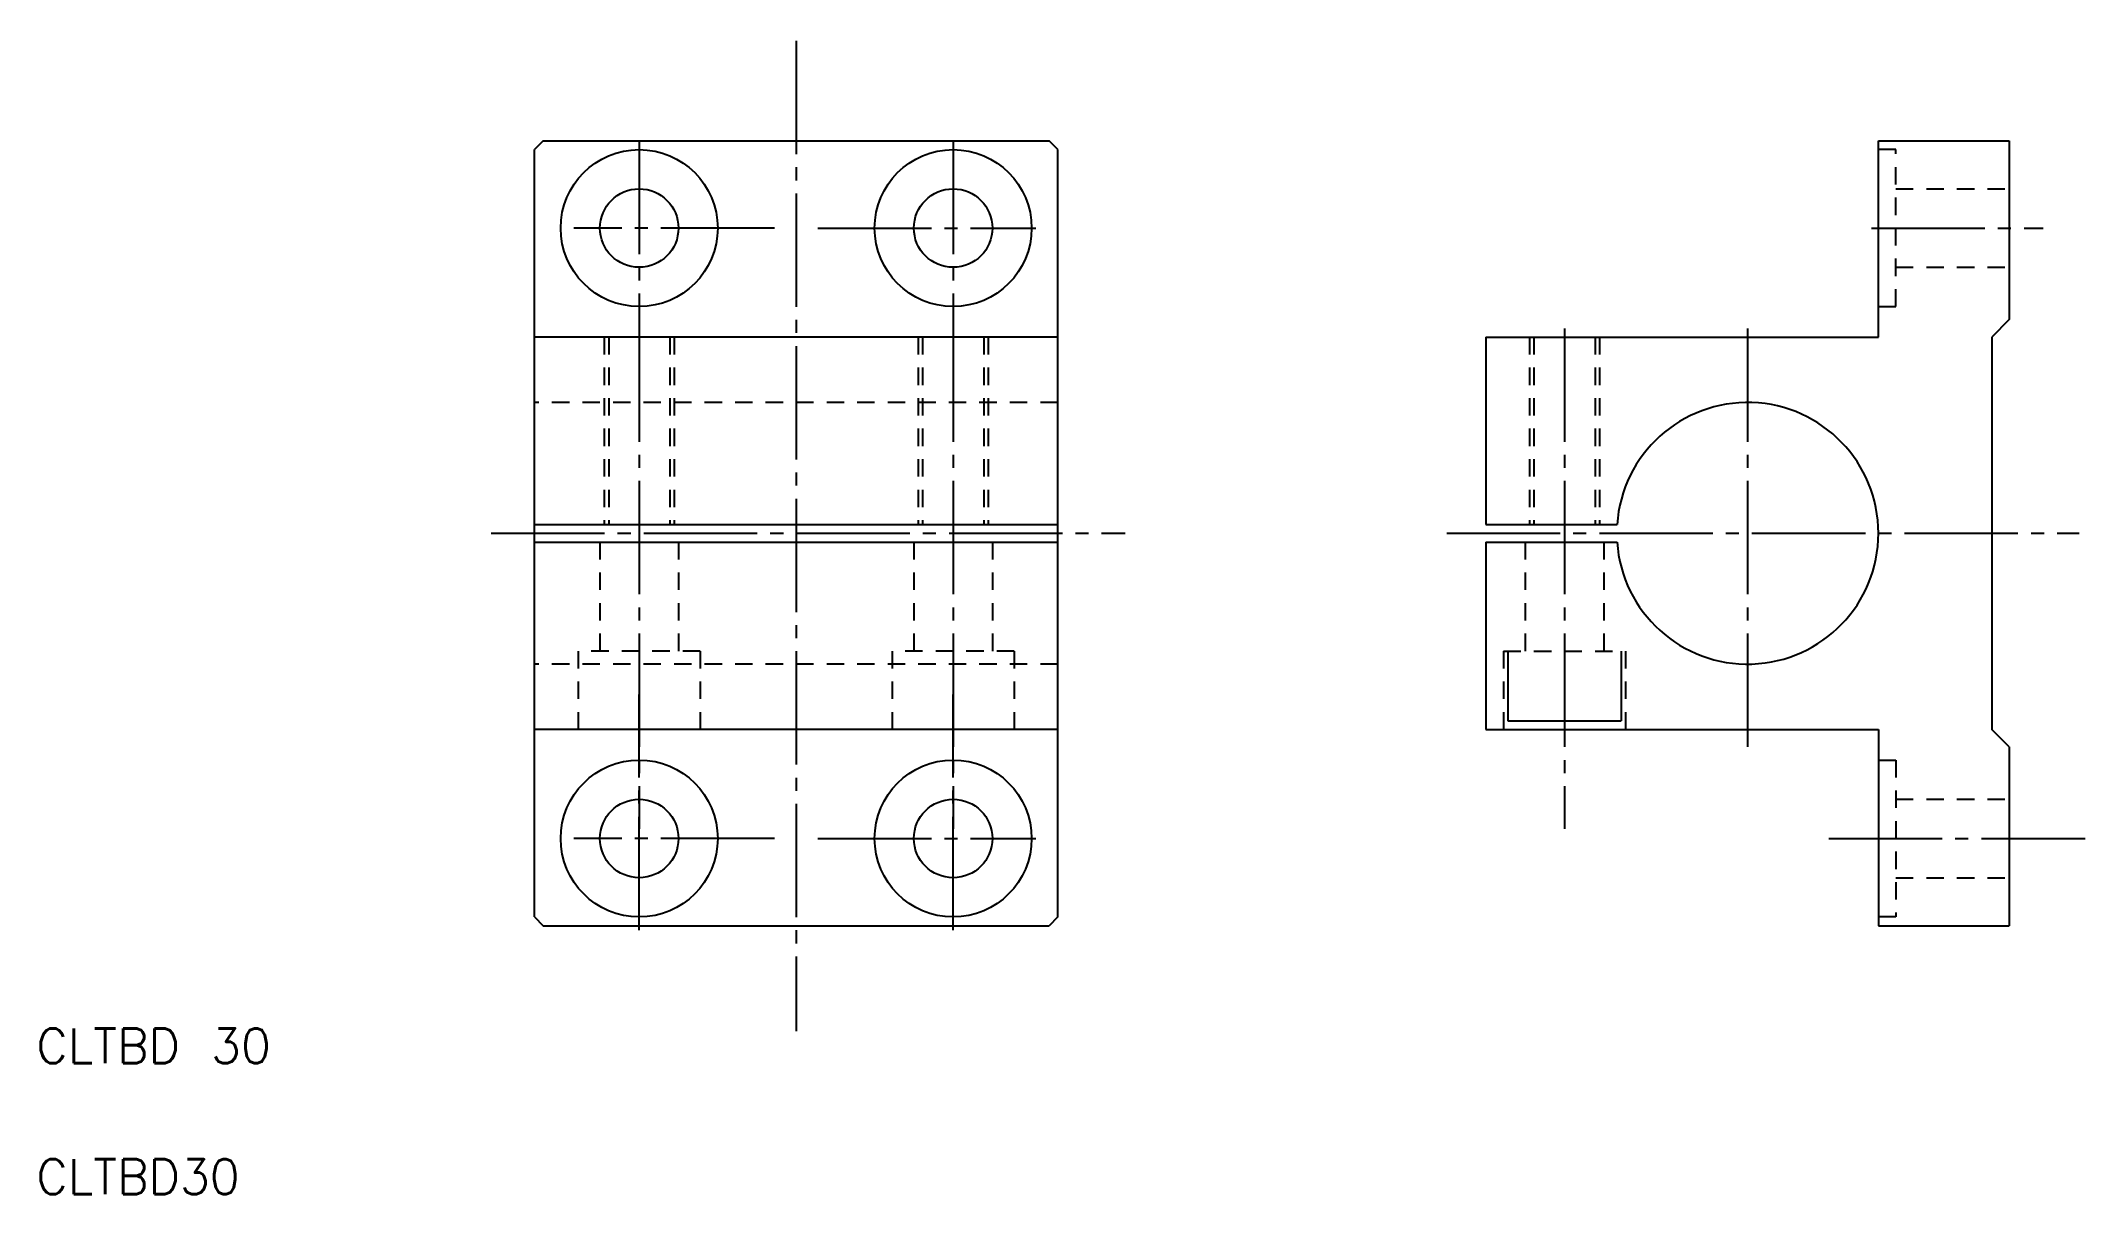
# Model space of a CAD drawing. Extents: x 2518 to 2753, y 151 to 284.
import ezdxf

# ---------------------------------------------------------------- set-up
doc = ezdxf.new("R2010")
doc.units = 0
doc.linetypes.add('CENTER', pattern=[17.5, 13, -1.5, 1.5, -1.5])
doc.linetypes.add('DASHED', pattern=[3.5, 2, -1.5])
doc.layers.get('0').update_dxf_attribs({"linetype": 'CONTINUOUS'})
doc.layers.add('CENTER', color=1, linetype='CENTER')
doc.styles.get("Standard").update_dxf_attribs({"font": 'txt.shx'})

msp = doc.modelspace()

# ---------------------------------------------------------------- linework, layer by layer
at = {"color": 7, "linetype": 'CONTINUOUS'}
for p, q in [((2576.01, 272.19), (2575.01, 271.19)), ((2576.01, 272.19), (2634.01, 272.19)), ((2635.01, 271.19), (2634.01, 272.19)), ((2729.11, 249.69), (2729.11, 272.19)), ((2729.11, 272.19), (2744.11, 272.19)), ((2744.11, 272.19), (2744.11, 251.69)), ((2575.01, 183.19), (2575.01, 271.19)), ((2635.01, 183.19), (2635.01, 271.19)), ((2744.11, 251.69), (2742.11, 249.69)), ((2635.01, 249.69), (2575.01, 249.69)), ((2684.11, 249.69), (2684.11, 228.19)), ((2684.11, 249.69), (2729.11, 249.69)), ((2742.11, 249.69), (2742.11, 204.69)), ((2575.01, 228.19), (2635.01, 228.19)), ((2684.11, 228.19), (2699.14, 228.19)), ((2575.01, 226.19), (2635.01, 226.19)), ((2684.11, 226.19), (2699.14, 226.19)), ((2684.11, 226.19), (2684.11, 204.69)), ((2635.01, 204.69), (2575.01, 204.69)), ((2684.11, 204.69), (2729.11, 204.69)), ((2729.11, 204.69), (2729.11, 182.19)), ((2744.11, 202.69), (2742.11, 204.69)), ((2744.11, 202.69), (2744.11, 182.19)), ((2575.01, 183.19), (2576.01, 182.19)), ((2635.01, 183.19), (2634.01, 182.19)), ((2576.01, 182.19), (2634.01, 182.19)), ((2729.11, 182.19), (2744.11, 182.19))]:
    msp.add_line(p, q, dxfattribs=at)
at = {"color": 3, "linetype": 'DASHED'}
for p, q in [((2731.11, 271.19), (2729.11, 271.19)), ((2731.11, 253.19), (2731.11, 271.19)), ((2731.11, 266.69), (2744.11, 266.69)), ((2731.11, 257.69), (2744.11, 257.69)), ((2729.11, 253.19), (2731.11, 253.19)), ((2583.01, 249.69), (2583.01, 228.19)), ((2583.51, 249.69), (2583.51, 228.19)), ((2590.51, 249.69), (2590.51, 228.19)), ((2591.01, 249.69), (2591.01, 228.19)), ((2619.01, 249.69), (2619.01, 228.19)), ((2619.51, 249.69), (2619.51, 228.19)), ((2626.51, 249.69), (2626.51, 228.19)), ((2627.01, 249.69), (2627.01, 228.19)), ((2689.11, 249.69), (2689.11, 228.19)), ((2689.61, 249.69), (2689.61, 228.19)), ((2696.61, 249.69), (2696.61, 228.19)), ((2697.11, 249.69), (2697.11, 228.19)), ((2635.01, 242.19), (2575.01, 242.19)), ((2582.51, 226.19), (2582.51, 213.69)), ((2591.51, 226.19), (2591.51, 213.69)), ((2618.51, 226.19), (2618.51, 213.69)), ((2627.51, 226.19), (2627.51, 213.69)), ((2688.61, 226.19), (2688.61, 213.69)), ((2697.61, 226.19), (2697.61, 213.69)), ((2594.01, 213.69), (2580.01, 213.69)), ((2580.01, 213.69), (2580.01, 204.69)), ((2594.01, 213.69), (2594.01, 204.69)), ((2616.01, 213.69), (2616.01, 204.69)), ((2630.01, 213.69), (2616.01, 213.69)), ((2630.01, 213.69), (2630.01, 204.69)), ((2686.11, 213.69), (2700.11, 213.69)), ((2686.11, 213.69), (2686.11, 204.69)), ((2700.11, 213.69), (2700.11, 204.69)), ((2635.01, 212.19), (2575.01, 212.19)), ((2729.11, 201.19), (2731.11, 201.19)), ((2731.11, 201.19), (2731.11, 183.19)), ((2731.11, 196.69), (2744.11, 196.69)), ((2731.11, 187.69), (2744.11, 187.69)), ((2731.11, 183.19), (2729.11, 183.19))]:
    msp.add_line(p, q, dxfattribs=at)
at = {"color": 3, "linetype": 'CONTINUOUS'}
for p, q in [((2686.61, 213.69), (2686.61, 205.69)), ((2699.61, 213.69), (2699.61, 205.69)), ((2686.61, 205.69), (2699.61, 205.69))]:
    msp.add_line(p, q, dxfattribs=at)
at = {"color": 7, "linetype": 'CONTINUOUS'}
for centre, radius in [((2587.01, 262.19), 9), ((2623.01, 262.19), 9), ((2587.01, 262.19), 4.5), ((2623.01, 262.19), 4.5), ((2587.01, 192.19), 9), ((2623.01, 192.19), 9), ((2587.01, 192.19), 4.5), ((2623.01, 192.19), 4.5)]:
    msp.add_circle(centre, radius, dxfattribs=at)
msp.add_arc((2714.11, 227.19), 15, 183.8226, 176.1774, dxfattribs=at)
at = {"layer": 'CENTER', "color": 1, "linetype": 'CENTER'}
for p, q in [((2605.01, 283.66), (2605.01, 170.09)), ((2587.01, 272.19), (2587.01, 250.69)), ((2623.01, 272.19), (2623.01, 250.69)), ((2602.51, 262.19), (2579.51, 262.19)), ((2607.51, 262.19), (2632.51, 262.19)), ((2728.31, 262.19), (2748.01, 262.19)), ((2587.01, 250.69), (2587.01, 193.29)), ((2623.01, 250.69), (2623.01, 193.29)), ((2693.11, 250.69), (2693.11, 193.29)), ((2714.11, 250.69), (2714.11, 202.29)), ((2570.04, 227.19), (2642.74, 227.19)), ((2679.61, 227.19), (2752.11, 227.19)), ((2587.01, 181.69), (2587.01, 208.69)), ((2623.01, 181.69), (2623.01, 208.69)), ((2602.51, 192.19), (2579.51, 192.19)), ((2607.51, 192.19), (2632.51, 192.19)), ((2723.41, 192.19), (2752.81, 192.19))]:
    msp.add_line(p, q, dxfattribs=at)

# ---------------------------------------------------------------- texts
at = {"color": 7, "linetype": 'CONTINUOUS'}
for s, p in [('CLTBD 30', (2517.89, 166.41)), ('CLTBD30', (2517.89, 151.41))]:
    msp.add_text(s, height=4, dxfattribs=at).set_placement(p)

doc.saveas('drawing.dxf')
